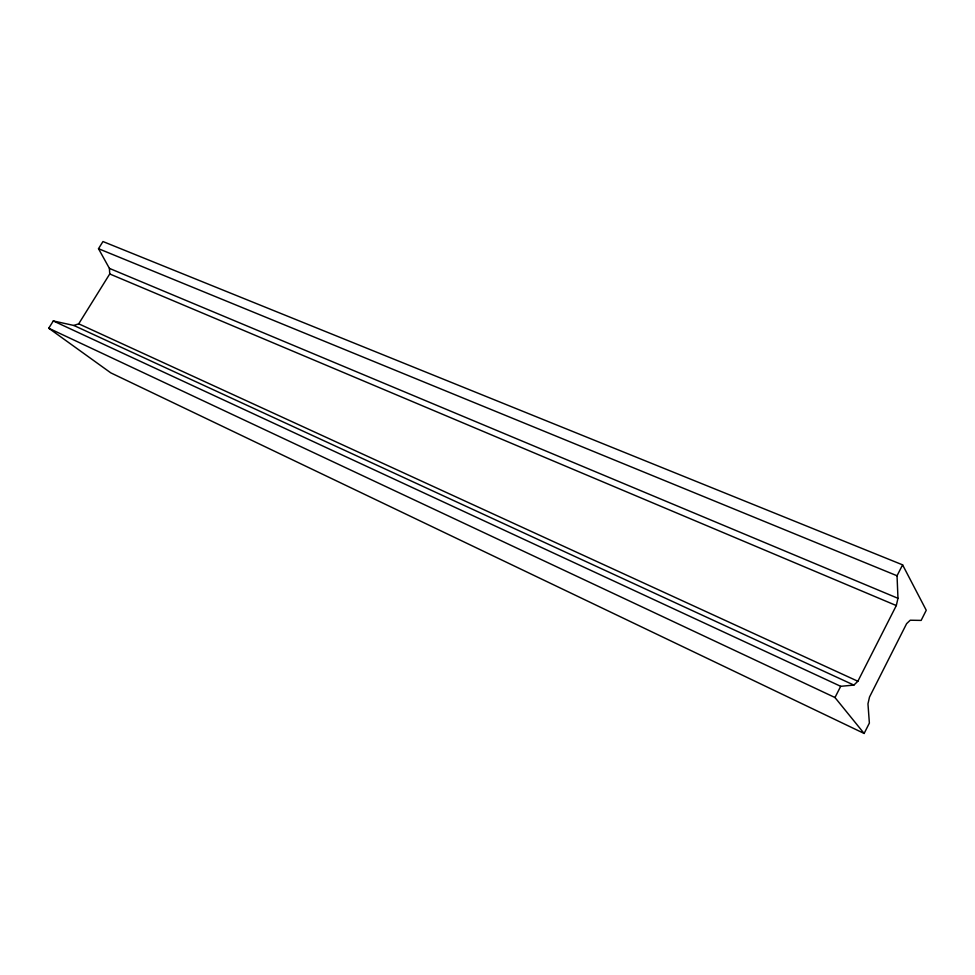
<?xml version="1.0" encoding="UTF-8"?>
<svg xmlns="http://www.w3.org/2000/svg" width="975" height="975" viewBox="0 0 975 975"><rect width="100%" height="100%" fill="white"/><g stroke="black" fill="none" stroke-linecap="round" stroke-linejoin="round"><path stroke-width="1.46" d="M53.308 320.946L840.694 686.315L853.868 685.084L857.866 681.257L896.305 605.56L897.975 598.309L897.037 575.762L902.594 564.854L102.972 241.544L98.499 248.698L109.407 268.381L109.736 273.963L78.719 323.81L73.868 325.467L53.308 320.946L48.75 328.234L110.784 372.852L864.13 733.456L869.371 723.06L867.969 703.84L869.505 697.052L906.616 623.659L910.236 620.222L921.143 620.405L926.25 610.265L902.594 564.854M864.13 733.456L834.978 697.527L840.694 686.315M98.499 248.698L897.037 575.762M109.407 268.381L897.975 598.309M109.736 273.963L896.305 605.56M78.719 323.81L857.866 681.257M73.868 325.467L853.868 685.084M48.75 328.234L834.978 697.527"/></g></svg>
